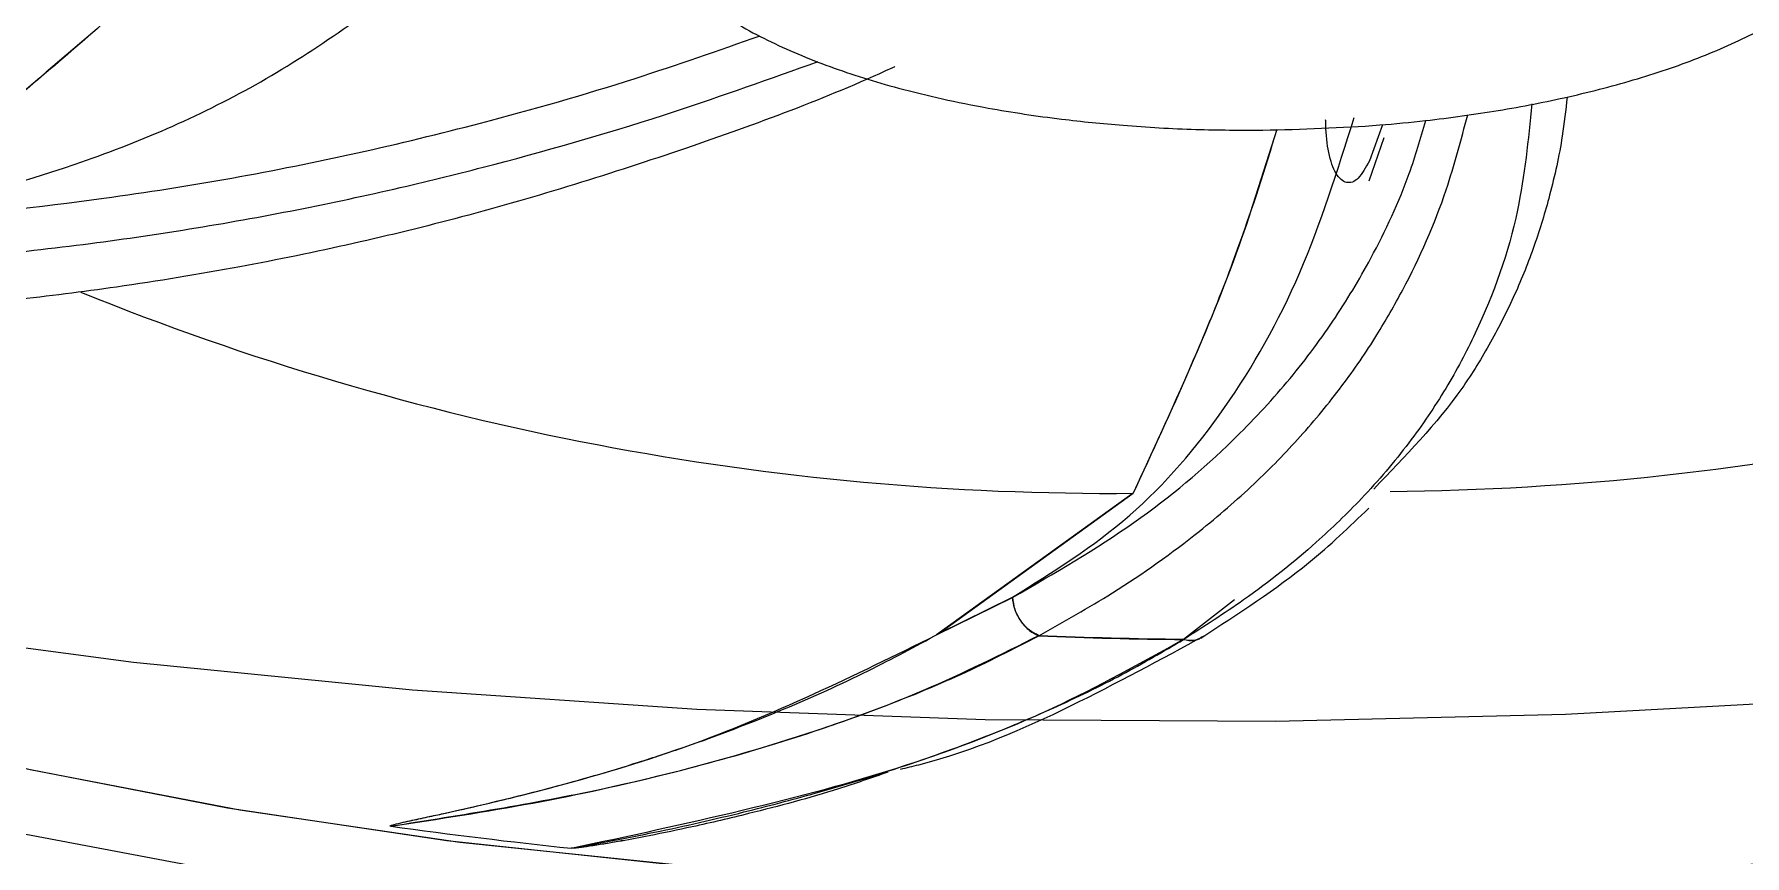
# Model space of a CAD drawing. Header units: inches. Extents: x -1 to 81, y -22 to 129.
# Drawn here: x 62.518 to 63.516, y 72.544 to 73.023 of the extents above; entities that cross this region are included whole.
import ezdxf

# ---------------------------------------------------------------- set-up
doc = ezdxf.new("R2010")
doc.units = ezdxf.units.IN
doc.header["$MEASUREMENT"] = 0
doc.layers.add('1', color=4, linetype='Continuous')

# ---------------------------------------------------------------- blocks, each defined once
blk = doc.blocks.new('2026 PACE')
at = {"color": 8, "linetype": 'Continuous', "lineweight": 25}
for p, q in [((63.7969, 72.93748), (63.80552, 72.96279)), ((63.6886, 72.6702), (63.7183, 72.69334))]:
    blk.add_line(p, q, dxfattribs=at)
for points, knots in [([(62.8263, 72.91102), (62.86547, 72.91193), (62.94262, 72.91372), (63.04566, 72.92482), (63.13326, 72.93859), (63.20669, 72.9533), (63.28538, 72.97243), (63.36406, 72.99491), (63.41734, 73.0136), (63.44149, 73.02208)], [0, 0, 0, 0, 0.187507, 0.369379, 0.488652, 0.606914, 0.724545, 0.875127, 1, 1, 1, 1]), ([(62.82437, 72.88587), (62.84732, 72.88622), (62.9005, 72.88702), (62.97631, 72.89232), (63.04949, 72.90042), (63.11308, 72.9098), (63.17468, 72.92096), (63.23262, 72.93349), (63.30518, 72.95156), (63.38589, 72.97498), (63.44758, 72.99712), (63.47533, 73.00707)], [0, 0, 0, 0, 0.10376, 0.240528, 0.339348, 0.431913, 0.526956, 0.618899, 0.697614, 0.86399, 1, 1, 1, 1]), ([(63.89172, 72.98233), (63.88966, 72.96149), (63.88509, 72.91517), (63.86559, 72.86044), (63.84201, 72.81594), (63.82011, 72.78368), (63.7947, 72.75377), (63.76289, 72.72307), (63.72852, 72.69549), (63.7005, 72.67759), (63.68861, 72.66999)], [0, 0, 0, 0, 0.171467, 0.380974, 0.479726, 0.581474, 0.690536, 0.780548, 0.906855, 1, 1, 1, 1]), ([(63.58876, 72.6944), (63.61322, 72.70863), (63.66139, 72.73666), (63.7124, 72.77991), (63.74958, 72.81967), (63.77635, 72.85521), (63.80048, 72.8957), (63.81885, 72.93476), (63.8269, 72.96234), (63.82991, 72.97268)], [0, 0, 0, 0, 0.194208, 0.38258, 0.506117, 0.628605, 0.75044, 0.906403, 1, 1, 1, 1]), ([(63.60416, 72.67214), (63.61871, 72.68034), (63.65245, 72.69936), (63.69404, 72.72919), (63.72975, 72.76001), (63.75735, 72.78839), (63.7812, 72.81734), (63.80086, 72.84598), (63.82235, 72.88367), (63.84127, 72.92621), (63.85047, 72.96133), (63.85433, 72.97606)], [0, 0, 0, 0, 0.105232, 0.243941, 0.344163, 0.438041, 0.534432, 0.62768, 0.707512, 0.877364, 1, 1, 1, 1])]:
    blk.add_open_spline(points, degree=3, knots=knots, dxfattribs=at)
at = {"layer": '1', "color": 4, "linetype": 'Continuous', "lineweight": 25}
for p, q in [((63.80461, 72.97022), (63.79698, 72.94915)), ((63.65921, 72.75526), (63.54438, 72.67265)), ((63.54579, 72.67343), (63.65921, 72.75526)), ((63.54438, 72.67265), (63.58876, 72.6944)), ((63.54579, 72.67343), (63.58875, 72.6946))]:
    blk.add_line(p, q, dxfattribs=at)
at = {"layer": '1', "color": 3, "linetype": 'Continuous', "lineweight": 25, "flags": 128}
blk.add_lwpolyline([(62.02124, 72.94579), (62.12041, 72.89632), (62.23059, 72.8501), (62.35102, 72.80743), (62.48088, 72.76862), (62.61929, 72.73393), (62.76529, 72.70358), (62.91789, 72.6778), (63.07605, 72.65676), (63.23869, 72.64059), (63.40469, 72.62942), (63.57292, 72.62331), (63.74224, 72.62231), (63.91148, 72.62643), (64.07949, 72.63564), (64.24513, 72.64987), (64.40726, 72.66903), (64.56477, 72.69299), (64.71659, 72.72157)], dxfattribs=at)
at = {"layer": '1', "color": 4, "linetype": 'Continuous', "lineweight": 25, "flags": 128}
for points in [[(64.68872, 72.67284), (64.58373, 72.63865), (64.47002, 72.60845), (64.34877, 72.58255), (64.22121, 72.56121), (64.08865, 72.54465), (63.95246, 72.53305), (63.81403, 72.52653), (63.67478, 72.52514), (63.53614, 72.5289), (63.39954, 72.53778), (63.26637, 72.55169), (63.13801, 72.57047), (63.01576, 72.59394), (62.90089, 72.62186), (62.79457, 72.65395), (62.6979, 72.68986), (62.61186, 72.72924), (62.53733, 72.77167), (62.47509, 72.81673), (62.43379, 72.8552)], [(64.68293, 72.67077), (64.5774, 72.6368), (64.46323, 72.60684), (64.34158, 72.58119), (64.21369, 72.56012), (64.08089, 72.54385), (63.94453, 72.53254), (63.80601, 72.52631), (63.66676, 72.52521), (63.5282, 72.52928), (63.39176, 72.53845), (63.25883, 72.55264), (63.13079, 72.5717), (63.00893, 72.59543), (62.89452, 72.6236), (62.78873, 72.65592), (62.69264, 72.69204), (62.60724, 72.7316), (62.53341, 72.7742), (62.4719, 72.8194), (62.4341, 72.85487)], [(64.71819, 72.63735), (64.60704, 72.60322), (64.48748, 72.57316), (64.36067, 72.54747), (64.22783, 72.52641), (64.09023, 72.51016), (63.94921, 72.49888), (63.80612, 72.49269), (63.66234, 72.49165), (63.51925, 72.49576), (63.37823, 72.50498), (63.24064, 72.51923), (63.10781, 72.53837), (62.98101, 72.56221), (62.86147, 72.59053), (62.75033, 72.62305), (62.64867, 72.65946), (62.55747, 72.69941), (62.47759, 72.74251), (62.40983, 72.78835), (62.37281, 72.8192)]]:
    blk.add_lwpolyline(points, dxfattribs=at)
at = {"layer": '1', "color": 4, "linetype": 'Continuous', "lineweight": 25}
for centre, radius, start, end in [((63.79408, 74.37628), 1.61998, 270.52836, 293.213), ((63.64678, 74.35549), 1.60027, 247.91772, 270.44516), ((63.71429, 75.33285), 2.66278, 267.62948, 269.4472), ((63.71429, 75.33265), 2.66279, 267.62964, 269.44736), ((63.66639, 75.72139), 3.19078, 262.06821, 263.97058), ((63.6664, 75.72141), 3.1908, 262.06831, 263.9708)]:
    blk.add_arc(centre, radius, start, end, dxfattribs=at)
at = {"layer": '1', "color": 3, "linetype": 'Continuous', "lineweight": 25}
blk.add_open_spline([(61.24762, 73.22054), (61.30038, 73.27887), (61.36808, 73.33352), (61.47117, 73.39766), (61.49273, 73.41028), (61.53772, 73.43509), (61.56119, 73.44731), (61.63433, 73.48325), (61.68621, 73.50602), (61.851, 73.57103), (61.97296, 73.60997), (62.1412, 73.6535), (62.17564, 73.66195), (62.24616, 73.67832), (62.28207, 73.6862), (62.3911, 73.70883), (62.46578, 73.72263), (62.69572, 73.76035), (62.85683, 73.78065), (63.06868, 73.79994), (63.1113, 73.80347), (63.19669, 73.80984), (63.23951, 73.8127), (63.36837, 73.82028), (63.45478, 73.82403), (63.62862, 73.82897), (63.71606, 73.83015), (63.84799, 73.82995), (63.89224, 73.82956), (63.98023, 73.8281), (64.02396, 73.82704), (64.24124, 73.82013), (64.41083, 73.80951), (64.61758, 73.78969), (64.65866, 73.78539), (64.7403, 73.77612), (64.78062, 73.77116), (64.89957, 73.75543), (64.97644, 73.74375), (65.12547, 73.718), (65.19764, 73.70392), (65.30238, 73.68094), (65.3367, 73.67297), (65.40417, 73.65638), (65.43738, 73.64775), (65.59881, 73.60336), (65.71442, 73.56377), (65.86857, 73.49791), (65.91672, 73.47488), (65.984, 73.43859), (66.00552, 73.42624), (66.04651, 73.4012), (66.06603, 73.38848), (66.15884, 73.3239), (66.21786, 73.26907), (66.27271, 73.19624), (66.28272, 73.18146), (66.30081, 73.15145), (66.30884, 73.1363), (66.32984, 73.09057), (66.33976, 73.05966), (66.3576, 72.96564), (66.35371, 72.90126), (66.3284, 72.81863), (66.3223, 72.80199), (66.30815, 72.76887), (66.3001, 72.75234), (66.27303, 72.70282), (66.25111, 72.66993), (66.19958, 72.60444), (66.16997, 72.57184), (66.11965, 72.52323), (66.10189, 72.50707), (66.06436, 72.47487), (66.04453, 72.45877), (65.94114, 72.3793), (65.84492, 72.31879), (65.68061, 72.23308), (65.62248, 72.20536), (65.53007, 72.16517), (65.49833, 72.15198), (65.43334, 72.12621), (65.40024, 72.11368), (65.23173, 72.05281), (65.08744, 72.00979), (64.89508, 71.96357), (64.85601, 71.95471), (64.77662, 71.93777), (64.73622, 71.92968), (64.6137, 71.90673), (64.53099, 71.89334), (64.27983, 71.85879), (64.10838, 71.8432), (63.88889, 71.83352), (63.8446, 71.83208), (63.75646, 71.83023), (63.71253, 71.82981), (63.58114, 71.83006), (63.49409, 71.83222), (63.32106, 71.84049), (63.23508, 71.84658), (63.10692, 71.85871), (63.06433, 71.86325), (62.97945, 71.87334), (62.93743, 71.87886), (62.73007, 71.90865), (62.57216, 71.93959), (62.3845, 71.98661), (62.34745, 71.99643), (62.27436, 72.01693), (62.23823, 72.02762), (62.13245, 72.06063), (62.0651, 72.08394), (61.87219, 72.1575), (61.75568, 72.21136), (61.62534, 72.2843), (61.60018, 72.2991), (61.55185, 72.32897), (61.52864, 72.34406), (61.46183, 72.38978), (61.42104, 72.42084), (61.34682, 72.48405), (61.31339, 72.51619), (61.26884, 72.56514), (61.2549, 72.58161), (61.229, 72.61469), (61.21709, 72.63122), (61.16266, 72.71382), (61.13531, 72.77971), (61.11802, 72.87795), (61.11624, 72.9106), (61.12089, 72.97563), (61.12728, 73.00756), (61.15836, 73.10168), (61.19485, 73.16221), (61.24762, 73.22054)], degree=3, knots=[0, 0, 0, 0, 0.03125, 0.03125, 0.039062, 0.039062, 0.046875, 0.046875, 0.0625, 0.0625, 0.09375, 0.09375, 0.101562, 0.101562, 0.109375, 0.109375, 0.125, 0.125, 0.15625, 0.15625, 0.164062, 0.164062, 0.171875, 0.171875, 0.1875, 0.1875, 0.203125, 0.203125, 0.210937, 0.210937, 0.21875, 0.21875, 0.25, 0.25, 0.257812, 0.257812, 0.265625, 0.265625, 0.28125, 0.28125, 0.296875, 0.296875, 0.304687, 0.304687, 0.3125, 0.3125, 0.34375, 0.34375, 0.359375, 0.359375, 0.367187, 0.367187, 0.375, 0.375, 0.40625, 0.40625, 0.414062, 0.414062, 0.421875, 0.421875, 0.4375, 0.4375, 0.46875, 0.46875, 0.476562, 0.476562, 0.484375, 0.484375, 0.5, 0.5, 0.515625, 0.515625, 0.523437, 0.523437, 0.53125, 0.53125, 0.5625, 0.5625, 0.578125, 0.578125, 0.585937, 0.585937, 0.59375, 0.59375, 0.625, 0.625, 0.632812, 0.632812, 0.640625, 0.640625, 0.65625, 0.65625, 0.6875, 0.6875, 0.695312, 0.695312, 0.703125, 0.703125, 0.71875, 0.71875, 0.734375, 0.734375, 0.742187, 0.742187, 0.75, 0.75, 0.78125, 0.78125, 0.789062, 0.789062, 0.796875, 0.796875, 0.8125, 0.8125, 0.84375, 0.84375, 0.851562, 0.851562, 0.859375, 0.859375, 0.875, 0.875, 0.890625, 0.890625, 0.898437, 0.898437, 0.90625, 0.90625, 0.9375, 0.9375, 0.953125, 0.953125, 0.96875, 0.96875, 1, 1, 1, 1], dxfattribs=at)
at = {"layer": '1', "color": 4, "linetype": 'Continuous', "lineweight": 25}
for points, knots in [([(63.18266, 73.1421), (63.14184, 73.10444), (63.08803, 73.05481), (63.00788, 72.98566), (62.96895, 72.95366), (62.94332, 72.9326)], [0, 0, 0, 0, 0.517819, 0.682448, 1, 1, 1, 1]), ([(63.17525, 73.13555), (63.13954, 73.10243), (63.06322, 73.03167), (62.98496, 72.967), (62.94332, 72.9326)], [0, 0, 0, 0, 0.46804, 1, 1, 1, 1]), ([(63.73486, 72.96702), (63.75773, 72.96766), (63.78974, 72.96856), (63.83546, 72.97309), (63.87272, 72.97822), (63.91431, 72.98633), (63.95423, 72.99675), (63.99166, 73.00963), (64.02547, 73.02494), (64.05524, 73.04285), (64.07995, 73.06399), (64.09833, 73.08609), (64.10421, 73.10306), (64.1066, 73.10995)], [0, 0, 0, 0, 0.132502, 0.18543, 0.272241, 0.360267, 0.452781, 0.547255, 0.643025, 0.739847, 0.837771, 0.934164, 1, 1, 1, 1]), ([(63.36474, 73.0923), (63.36486, 73.09188), (63.36828, 73.08015), (63.3854, 73.0615), (63.41186, 73.03799), (63.44494, 73.01917), (63.48124, 73.00379), (63.52414, 72.99039), (63.56975, 72.98026), (63.61431, 72.97355), (63.65499, 72.96948), (63.69437, 72.96716), (63.7218, 72.96706), (63.73486, 72.96702)], [0, 0, 0, 0, 0.004121, 0.114798, 0.231522, 0.337813, 0.443398, 0.546051, 0.667375, 0.760259, 0.834964, 0.921381, 1, 1, 1, 1]), ([(62.82629, 72.91123), (62.86415, 72.91315), (62.9393, 72.91696), (63.05011, 72.94698), (63.15515, 72.99326), (63.21676, 73.03874), (63.24739, 73.06134)], [0, 0, 0, 0, 0.251395, 0.498927, 0.750938, 1, 1, 1, 1]), ([(63.52014, 73.00408), (63.51953, 73.0038), (63.4809, 72.98582), (63.39715, 72.95499), (63.29143, 72.92182), (63.20367, 72.90041), (63.13652, 72.88661), (63.07038, 72.87576), (62.99829, 72.8667), (62.92938, 72.86068), (62.88069, 72.85881), (62.86003, 72.85802)], [0, 0, 0, 0, 0.003133, 0.199663, 0.402618, 0.497917, 0.596107, 0.701356, 0.788221, 0.910112, 1, 1, 1, 1]), ([(63.91231, 72.98635), (63.91148, 72.97874), (63.90934, 72.95935), (63.90288, 72.93047), (63.89358, 72.89968), (63.88216, 72.87107), (63.86802, 72.84326), (63.8443, 72.80411), (63.81794, 72.77682), (63.7995, 72.75773)], [0, 0, 0, 0, 0.089992, 0.229409, 0.350892, 0.472364, 0.59402, 0.716093, 1, 1, 1, 1]), ([(63.58875, 72.6946), (63.61242, 72.70941), (63.65938, 72.7388), (63.71463, 72.80354), (63.7586, 72.88096), (63.77833, 72.94344), (63.78814, 72.97449)], [0, 0, 0, 0, 0.251395, 0.498927, 0.750938, 1, 1, 1, 1]), ([(63.74295, 72.96738), (63.7348, 72.94146), (63.72171, 72.89982), (63.6933, 72.82914), (63.67275, 72.7846), (63.65921, 72.75526)], [0, 0, 0, 0, 0.360364, 0.578752, 1, 1, 1, 1]), ([(63.74301, 72.96738), (63.73592, 72.94462), (63.71352, 72.87264), (63.68127, 72.80293), (63.65921, 72.75526)], [0, 0, 0, 0, 0.316185, 1, 1, 1, 1]), ([(63.79698, 72.94915), (63.79483, 72.9453), (63.79055, 72.93759), (63.78356, 72.93529), (63.77736, 72.94048), (63.77301, 72.95277), (63.77161, 72.96518), (63.77149, 72.97221), (63.77147, 72.97315)], [0, 0, 0, 0, 0.203409, 0.40682, 0.608577, 0.798647, 0.972959, 1, 1, 1, 1]), ([(63.69856, 72.67086), (63.72053, 72.68506), (63.75696, 72.7086), (63.78533, 72.73575), (63.79659, 72.74653)], [0, 0, 0, 0, 0.603136, 1, 1, 1, 1]), ([(63.60415, 72.67235), (63.60227, 72.67325), (63.59839, 72.6751), (63.59331, 72.6808), (63.58971, 72.68772), (63.58906, 72.69237), (63.58875, 72.6946)], [0, 0, 0, 0, 0.243747, 0.504295, 0.76245, 1, 1, 1, 1]), ([(63.58876, 72.6944), (63.58908, 72.69213), (63.58974, 72.68744), (63.59338, 72.6805), (63.59845, 72.67485), (63.60231, 72.67302), (63.60416, 72.67214)], [0, 0, 0, 0, 0.24063, 0.5, 0.75937, 1, 1, 1, 1]), ([(63.22609, 72.56113), (63.22604, 72.56114), (63.22594, 72.56116), (63.22585, 72.56119), (63.22581, 72.56123), (63.22579, 72.56126), (63.22582, 72.56134), (63.22603, 72.56147), (63.22736, 72.562), (63.23509, 72.56384), (63.26564, 72.57035), (63.32276, 72.58371), (63.42562, 72.61416), (63.49677, 72.6492), (63.54438, 72.67265)], [0, 0, 0, 0, 0.000433, 0.000804, 0.000984, 0.001172, 0.001593, 0.002742, 0.004411, 0.01688, 0.072248, 0.271558, 0.512493, 1, 1, 1, 1]), ([(63.22609, 72.56113), (63.22604, 72.56114), (63.22597, 72.56115), (63.22587, 72.56118), (63.22582, 72.56122), (63.2258, 72.56126), (63.22582, 72.56131), (63.2259, 72.56138), (63.2262, 72.56154), (63.22695, 72.5618), (63.23093, 72.56292), (63.23845, 72.56452), (63.24849, 72.5667), (63.25927, 72.56904), (63.27154, 72.57178), (63.28619, 72.57518), (63.30261, 72.57918), (63.3224, 72.5843), (63.34533, 72.59067), (63.37111, 72.59847), (63.40854, 72.61084), (63.45374, 72.62813), (63.50311, 72.65039), (63.5322, 72.6661), (63.54579, 72.67343)], [0, 0, 0, 0, 0.000333, 0.000622, 0.000893, 0.001176, 0.001495, 0.002083, 0.002831, 0.005715, 0.009976, 0.041211, 0.070681, 0.097317, 0.13425, 0.176598, 0.224292, 0.277254, 0.350407, 0.427941, 0.509735, 0.693839, 0.856973, 1, 1, 1, 1]), ([(63.22609, 72.56113), (63.26758, 72.56773), (63.34654, 72.58027), (63.44986, 72.60781), (63.53532, 72.63793), (63.58221, 72.66138), (63.60415, 72.67235)], [0, 0, 0, 0, 0.29268, 0.556946, 0.792739, 1, 1, 1, 1]), ([(63.22609, 72.56113), (63.25392, 72.56536), (63.30948, 72.57379), (63.38423, 72.59028), (63.45104, 72.60873), (63.50801, 72.62825), (63.55933, 72.64922), (63.58933, 72.66456), (63.60416, 72.67214)], [0, 0, 0, 0, 0.195459, 0.390276, 0.552712, 0.713557, 0.858443, 1, 1, 1, 1]), ([(63.33124, 72.54826), (63.39836, 72.56261), (63.49906, 72.58415), (63.61455, 72.62888), (63.66392, 72.65643), (63.6886, 72.6702)], [0, 0, 0, 0, 0.499974, 0.750046, 1, 1, 1, 1]), ([(63.33125, 72.54826), (63.34755, 72.55128), (63.38182, 72.55762), (63.42925, 72.56845), (63.47827, 72.58132), (63.528, 72.59659), (63.57403, 72.61341), (63.61593, 72.63124), (63.65269, 72.64896), (63.67678, 72.66306), (63.68861, 72.66999)], [0, 0, 0, 0, 0.118992, 0.250177, 0.358107, 0.500217, 0.652031, 0.750145, 0.877265, 1, 1, 1, 1]), ([(63.52346, 72.59437), (63.52703, 72.59523), (63.56419, 72.60417), (63.62403, 72.63061), (63.67529, 72.65842), (63.70094, 72.67234)], [0, 0, 0, 0, 0.0504817, 0.5250213, 1, 1, 1, 1]), ([(63.6886, 72.6702), (63.68963, 72.66994), (63.69176, 72.66942), (63.69486, 72.6696), (63.69739, 72.67028), (63.69864, 72.67121), (63.69909, 72.67155)], [0, 0, 0, 0, 0.268112, 0.550102, 0.840774, 1, 1, 1, 1]), ([(63.68861, 72.66999), (63.69061, 72.66962), (63.6937, 72.66905), (63.69716, 72.66999), (63.69853, 72.67093), (63.6991, 72.67132)], [0, 0, 0, 0, 0.519037, 0.801838, 1, 1, 1, 1]), ([(63.51606, 72.59265), (63.50654, 72.58932), (63.48049, 72.58019), (63.44194, 72.57003), (63.40481, 72.56124), (63.37463, 72.55499), (63.35245, 72.55093), (63.33751, 72.54875), (63.33333, 72.54831), (63.33202, 72.54824), (63.33153, 72.54824), (63.33133, 72.54825), (63.33125, 72.54826)], [0, 0, 0, 0, 0.167635, 0.458829, 0.635674, 0.768887, 0.936962, 0.980648, 0.993258, 0.997319, 0.99882, 1, 1, 1, 1]), ([(63.36143, 72.55269), (63.35445, 72.55146), (63.34555, 72.54988), (63.33567, 72.54854), (63.33276, 72.54828), (63.33175, 72.54823), (63.33139, 72.54825), (63.33124, 72.54826)], [0, 0, 0, 0, 0.712543, 0.908709, 0.966913, 0.986404, 1, 1, 1, 1])]:
    blk.add_open_spline(points, degree=3, knots=knots, dxfattribs=at)

msp = doc.modelspace()

# ---------------------------------------------------------------- block references
msp.add_blockref('2026 PACE', (-0.5, 0))

doc.saveas('drawing.dxf')
